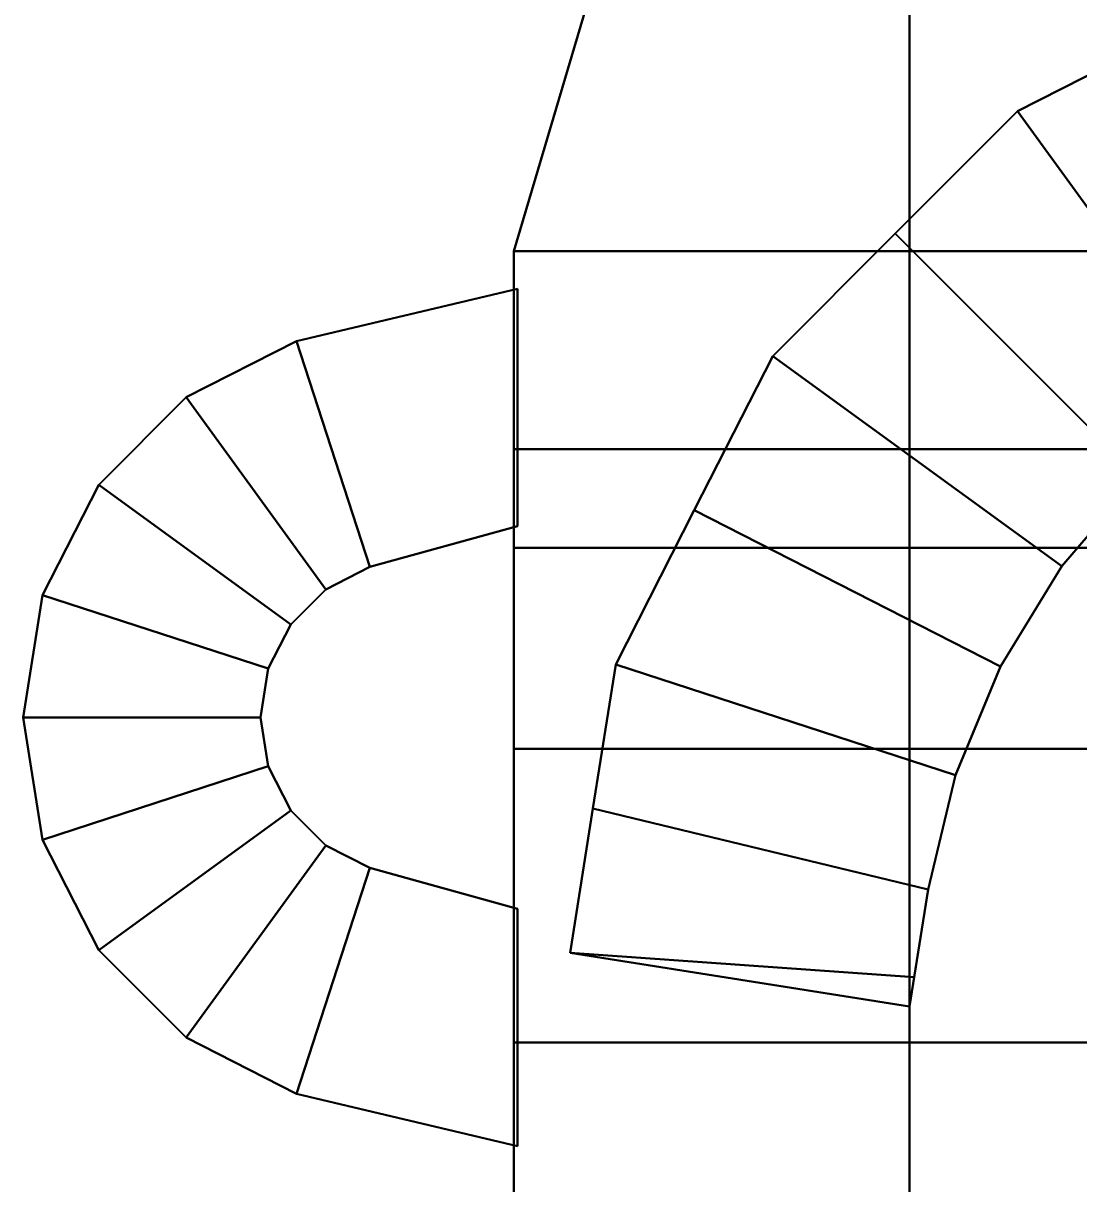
# Model space of a CAD drawing. Header units: millimetres. Extents: x -40.9 to 0, y -39.3 to 53.8.
# Drawn here: x -40.94 to -24.93, y 21.37 to 38.96 of the extents above; entities that cross this region are included whole.
import ezdxf

# ---------------------------------------------------------------- set-up
doc = ezdxf.new("R2010")
doc.units = ezdxf.units.MM
for name, color, linetype in [('CUBE2', 7, 'Continuous'), ('TUBE11', 7, 'Continuous'), ('TUBE5_EXT7', 7, 'Continuous')]:
    doc.layers.add(name, color=color, linetype=linetype)
doc.styles.add('Annotative', font='arial.ttf')

msp = doc.modelspace()

# ---------------------------------------------------------------- linework, layer by layer
at = {"layer": 'CUBE2'}
for points, invisible_edges in [([(-31.5, 42.267, 17.966), (-33.5, 35.507, 17.966), (-27.5, 35.507, 17.966)], 12), ([(-31.5, 42.267, -14.034), (-27.5, 35.507, -14.034), (-33.5, 35.507, -14.034)], 1), ([(-33.5, 35.507, -10.034), (-31.5, 42.267, -10.034), (-31.5, 42.267, -14.034)], 12), ([(-31.5, 42.267, -14.034), (-33.5, 35.507, -14.034), (-33.5, 35.507, -10.034)], 12), ([(-33.5, 35.507, -6.034), (-31.5, 42.267, -6.034), (-31.5, 42.267, -10.034)], 12), ([(-31.5, 42.267, -10.034), (-33.5, 35.507, -10.034), (-33.5, 35.507, -6.034)], 12), ([(-33.5, 35.507, -6.034), (-33.5, 35.507, -2.034), (-31.5, 42.267, -2.034)], 12), ([(-31.5, 42.267, -2.034), (-31.5, 42.267, -6.034), (-33.5, 35.507, -6.034)], 12), ([(-33.5, 35.507, -2.034), (-33.5, 35.507, 1.966), (-31.5, 42.267, 1.966)], 12), ([(-31.5, 42.267, 1.966), (-31.5, 42.267, -2.034), (-33.5, 35.507, -2.034)], 12), ([(-33.5, 35.507, 1.966), (-33.5, 35.507, 5.966), (-31.5, 42.267, 5.966)], 12), ([(-31.5, 42.267, 5.966), (-31.5, 42.267, 1.966), (-33.5, 35.507, 1.966)], 12), ([(-33.5, 35.507, 5.966), (-33.5, 35.507, 9.966), (-31.5, 42.267, 9.966)], 12), ([(-31.5, 42.267, 9.966), (-31.5, 42.267, 5.966), (-33.5, 35.507, 5.966)], 12), ([(-33.5, 35.507, 13.966), (-31.5, 42.267, 13.966), (-31.5, 42.267, 9.966)], 12), ([(-31.5, 42.267, 9.966), (-33.5, 35.507, 9.966), (-33.5, 35.507, 13.966)], 12), ([(-33.5, 35.507, 17.966), (-31.5, 42.267, 17.966), (-31.5, 42.267, 13.966)], 12), ([(-31.5, 42.267, 13.966), (-33.5, 35.507, 13.966), (-33.5, 35.507, 17.966)], 12), ([(-31.5, 42.267, 17.966), (-27.5, 35.507, 17.966), (-27.5, 42.267, 17.966)], 1), ([(-31.5, 42.267, -14.034), (-27.5, 42.267, -14.034), (-27.5, 35.507, -14.034)], 12), ([(-27.5, 35.507, 17.966), (-24.5, 35.507, 17.966), (-24.5, 42.267, 17.966)], 12), ([(-24.5, 42.267, 17.966), (-27.5, 42.267, 17.966), (-27.5, 35.507, 17.966)], 12), ([(-27.5, 42.267, -14.034), (-24.5, 42.267, -14.034), (-24.5, 35.507, -14.034)], 12), ([(-27.5, 42.267, -14.034), (-24.5, 35.507, -14.034), (-27.5, 35.507, -14.034)], 1), ([(-33.5, 32.507, 17.966), (-27.5, 32.507, 17.966), (-27.5, 35.507, 17.966)], 12), ([(-27.5, 35.507, 17.966), (-33.5, 35.507, 17.966), (-33.5, 32.507, 17.966)], 12), ([(-33.5, 35.507, -14.034), (-27.5, 35.507, -14.034), (-27.5, 32.507, -14.034)], 12), ([(-33.5, 35.507, -14.034), (-27.5, 32.507, -14.034), (-33.5, 32.507, -14.034)], 1), ([(-33.5, 32.507, -10.034), (-33.5, 35.507, -10.034), (-33.5, 35.507, -14.034)], 12), ([(-33.5, 35.507, -14.034), (-33.5, 32.507, -14.034), (-33.5, 32.507, -10.034)], 12), ([(-33.5, 32.507, -6.034), (-33.5, 35.507, -6.034), (-33.5, 35.507, -10.034)], 12), ([(-33.5, 35.507, -10.034), (-33.5, 32.507, -10.034), (-33.5, 32.507, -6.034)], 12), ([(-33.5, 32.507, -2.034), (-33.5, 35.507, -2.034), (-33.5, 35.507, -6.034)], 12), ([(-33.5, 35.507, -6.034), (-33.5, 32.507, -6.034), (-33.5, 32.507, -2.034)], 12), ([(-33.5, 32.507, -2.034), (-33.5, 32.507, 1.966), (-33.5, 35.507, 1.966)], 12), ([(-33.5, 35.507, 1.966), (-33.5, 35.507, -2.034), (-33.5, 32.507, -2.034)], 12), ([(-33.5, 32.507, 1.966), (-33.5, 32.507, 5.966), (-33.5, 35.507, 5.966)], 12), ([(-33.5, 35.507, 5.966), (-33.5, 35.507, 1.966), (-33.5, 32.507, 1.966)], 12), ([(-33.5, 32.507, 9.966), (-33.5, 35.507, 9.966), (-33.5, 35.507, 5.966)], 12), ([(-33.5, 35.507, 5.966), (-33.5, 32.507, 5.966), (-33.5, 32.507, 9.966)], 12), ([(-33.5, 32.507, 13.966), (-33.5, 35.507, 13.966), (-33.5, 35.507, 9.966)], 12), ([(-33.5, 35.507, 9.966), (-33.5, 32.507, 9.966), (-33.5, 32.507, 13.966)], 12), ([(-33.5, 32.507, 17.966), (-33.5, 35.507, 17.966), (-33.5, 35.507, 13.966)], 12), ([(-33.5, 35.507, 13.966), (-33.5, 32.507, 13.966), (-33.5, 32.507, 17.966)], 12), ([(-24.5, 32.507, 15.466), (-24.5, 35.507, 15.466), (-27.5, 32.507, 15.466)], 2), ([(-24.5, 35.507, 15.466), (-27.5, 35.507, 15.466), (-27.5, 32.507, 15.466)], 12), ([(-27.5, 35.507, -14.034), (-24.5, 35.507, -14.034), (-24.5, 32.507, -14.034)], 12), ([(-27.5, 35.507, -14.034), (-24.5, 32.507, -14.034), (-27.5, 32.507, -14.034)], 1), ([(-27.5, 35.507, 17.966), (-27.5, 35.507, 15.466), (-24.5, 35.507, 17.966)], 2), ([(-27.5, 35.507, 15.466), (-24.5, 35.507, 15.466), (-24.5, 35.507, 17.966)], 12), ([(-27.5, 32.507, 17.966), (-27.5, 32.507, 15.466), (-27.5, 35.507, 17.966)], 2), ([(-27.5, 32.507, 15.466), (-27.5, 35.507, 15.466), (-27.5, 35.507, 17.966)], 12), ([(-33.5, 31.007, 17.966), (-27.5, 31.007, 17.966), (-27.5, 32.507, 17.966)], 12), ([(-27.5, 32.507, 17.966), (-33.5, 32.507, 17.966), (-33.5, 31.007, 17.966)], 12), ([(-33.5, 32.507, -14.034), (-27.5, 32.507, -14.034), (-27.5, 31.007, -14.034)], 12), ([(-33.5, 32.507, -14.034), (-27.5, 31.007, -14.034), (-33.5, 31.007, -14.034)], 1), ([(-33.5, 31.007, -10.034), (-33.5, 32.507, -10.034), (-33.5, 32.507, -14.034)], 12), ([(-33.5, 32.507, -14.034), (-33.5, 31.007, -14.034), (-33.5, 31.007, -10.034)], 12), ([(-33.5, 31.007, -6.034), (-33.5, 32.507, -6.034), (-33.5, 32.507, -10.034)], 12), ([(-33.5, 32.507, -10.034), (-33.5, 31.007, -10.034), (-33.5, 31.007, -6.034)], 12), ([(-33.5, 31.007, -2.034), (-33.5, 32.507, -2.034), (-33.5, 32.507, -6.034)], 12), ([(-33.5, 32.507, -6.034), (-33.5, 31.007, -6.034), (-33.5, 31.007, -2.034)], 12), ([(-33.5, 31.007, 1.966), (-33.5, 32.507, 1.966), (-33.5, 32.507, -2.034)], 12), ([(-33.5, 32.507, -2.034), (-33.5, 31.007, -2.034), (-33.5, 31.007, 1.966)], 12), ([(-33.5, 31.007, 5.966), (-33.5, 32.507, 5.966), (-33.5, 32.507, 1.966)], 12), ([(-33.5, 32.507, 1.966), (-33.5, 31.007, 1.966), (-33.5, 31.007, 5.966)], 12), ([(-33.5, 31.007, 9.966), (-33.5, 32.507, 9.966), (-33.5, 32.507, 5.966)], 12), ([(-33.5, 32.507, 5.966), (-33.5, 31.007, 5.966), (-33.5, 31.007, 9.966)], 12), ([(-33.5, 31.007, 13.966), (-33.5, 32.507, 13.966), (-33.5, 32.507, 9.966)], 12), ([(-33.5, 32.507, 9.966), (-33.5, 31.007, 9.966), (-33.5, 31.007, 13.966)], 12), ([(-33.5, 31.007, 17.966), (-33.5, 32.507, 17.966), (-33.5, 32.507, 13.966)], 12), ([(-33.5, 32.507, 13.966), (-33.5, 31.007, 13.966), (-33.5, 31.007, 17.966)], 12), ([(-27.5, 31.007, 15.466), (-24.5, 31.007, 15.466), (-24.5, 32.507, 15.466)], 12), ([(-24.5, 32.507, 15.466), (-27.5, 32.507, 15.466), (-27.5, 31.007, 15.466)], 12), ([(-27.5, 32.507, -14.034), (-24.5, 32.507, -14.034), (-24.5, 31.007, -14.034)], 12), ([(-27.5, 32.507, -14.034), (-24.5, 31.007, -14.034), (-27.5, 31.007, -14.034)], 1), ([(-27.5, 31.007, 17.966), (-27.5, 31.007, 15.466), (-27.5, 32.507, 17.966)], 2), ([(-27.5, 31.007, 15.466), (-27.5, 32.507, 15.466), (-27.5, 32.507, 17.966)], 12), ([(-27.5, 8.757, 17.966), (-27.5, 31.007, 17.966), (-33.5, 19.06, 17.966)], 14), ([(-27.5, 31.007, 17.966), (-33.5, 27.96, 17.966), (-33.5, 23.51, 17.966)], 13), ([(-27.5, 31.007, 17.966), (-33.5, 23.51, 17.966), (-33.5, 19.06, 17.966)], 13), ([(-27.5, 31.007, 17.966), (-33.5, 31.007, 17.966), (-33.5, 27.96, 17.966)], 12), ([(-33.5, 31.007, -14.034), (-27.5, 31.007, -14.034), (-27.5, 27.96, -14.034)], 12), ([(-33.5, 31.007, -14.034), (-27.5, 27.96, -14.034), (-33.5, 27.96, -14.034)], 1), ([(-33.5, 27.96, -10.034), (-33.5, 31.007, -10.034), (-33.5, 31.007, -14.034)], 12), ([(-33.5, 31.007, -14.034), (-33.5, 27.96, -14.034), (-33.5, 27.96, -10.034)], 12), ([(-33.5, 27.96, -6.034), (-33.5, 31.007, -6.034), (-33.5, 31.007, -10.034)], 12), ([(-33.5, 31.007, -10.034), (-33.5, 27.96, -10.034), (-33.5, 27.96, -6.034)], 12), ([(-33.5, 27.96, -2.034), (-33.5, 31.007, -2.034), (-33.5, 31.007, -6.034)], 12), ([(-33.5, 31.007, -6.034), (-33.5, 27.96, -6.034), (-33.5, 27.96, -2.034)], 12), ([(-33.5, 27.96, 1.966), (-33.5, 31.007, 1.966), (-33.5, 31.007, -2.034)], 12), ([(-33.5, 31.007, -2.034), (-33.5, 27.96, -2.034), (-33.5, 27.96, 1.966)], 12), ([(-33.5, 27.96, 1.966), (-33.5, 27.96, 5.966), (-33.5, 31.007, 5.966)], 12), ([(-33.5, 31.007, 5.966), (-33.5, 31.007, 1.966), (-33.5, 27.96, 1.966)], 12), ([(-33.5, 27.96, 9.966), (-33.5, 31.007, 9.966), (-33.5, 31.007, 5.966)], 12), ([(-33.5, 31.007, 5.966), (-33.5, 27.96, 5.966), (-33.5, 27.96, 9.966)], 12), ([(-33.5, 27.96, 13.966), (-33.5, 31.007, 13.966), (-33.5, 31.007, 9.966)], 12), ([(-33.5, 31.007, 9.966), (-33.5, 27.96, 9.966), (-33.5, 27.96, 13.966)], 12), ([(-33.5, 27.96, 17.966), (-33.5, 31.007, 17.966), (-33.5, 31.007, 13.966)], 12), ([(-33.5, 31.007, 13.966), (-33.5, 27.96, 13.966), (-33.5, 27.96, 17.966)], 12), ([(-27.5, 31.007, 15.466), (-27.5, 8.757, 15.466), (-24.5, 24.007, 15.466)], 14), ([(-27.5, 31.007, 15.466), (-24.5, 24.007, 15.466), (-24.5, 31.007, 15.466)], 1), ([(-27.5, 31.007, -14.034), (-24.5, 31.007, -14.034), (-24.5, 27.96, -14.034)], 12), ([(-27.5, 31.007, -14.034), (-24.5, 27.96, -14.034), (-27.5, 27.96, -14.034)], 1), ([(-27.5, 8.757, 17.966), (-27.5, 8.757, 15.466), (-27.5, 31.007, 17.966)], 3), ([(-27.5, 8.757, 15.466), (-27.5, 31.007, 15.466), (-27.5, 31.007, 17.966)], 12), ([(-33.5, 27.96, -14.034), (-27.5, 27.96, -14.034), (-27.5, 23.51, -14.034)], 12), ([(-33.5, 27.96, -14.034), (-27.5, 23.51, -14.034), (-33.5, 23.51, -14.034)], 1), ([(-33.5, 23.51, -10.034), (-33.5, 27.96, -10.034), (-33.5, 27.96, -14.034)], 12), ([(-33.5, 27.96, -14.034), (-33.5, 23.51, -14.034), (-33.5, 23.51, -10.034)], 12), ([(-33.5, 23.51, -6.034), (-33.5, 27.96, -6.034), (-33.5, 27.96, -10.034)], 12), ([(-33.5, 27.96, -10.034), (-33.5, 23.51, -10.034), (-33.5, 23.51, -6.034)], 12), ([(-33.5, 23.51, -2.034), (-33.5, 27.96, -2.034), (-33.5, 27.96, -6.034)], 12), ([(-33.5, 27.96, -6.034), (-33.5, 23.51, -6.034), (-33.5, 23.51, -2.034)], 12), ([(-33.5, 23.51, -2.034), (-33.5, 23.51, 1.966), (-33.5, 27.96, 1.966)], 12), ([(-33.5, 27.96, 1.966), (-33.5, 27.96, -2.034), (-33.5, 23.51, -2.034)], 12), ([(-33.5, 23.51, 1.966), (-33.5, 23.51, 5.966), (-33.5, 27.96, 5.966)], 12), ([(-33.5, 27.96, 5.966), (-33.5, 27.96, 1.966), (-33.5, 23.51, 1.966)], 12), ([(-33.5, 23.51, 9.966), (-33.5, 27.96, 9.966), (-33.5, 27.96, 5.966)], 12), ([(-33.5, 27.96, 5.966), (-33.5, 23.51, 5.966), (-33.5, 23.51, 9.966)], 12), ([(-33.5, 23.51, 13.966), (-33.5, 27.96, 13.966), (-33.5, 27.96, 9.966)], 12), ([(-33.5, 27.96, 9.966), (-33.5, 23.51, 9.966), (-33.5, 23.51, 13.966)], 12), ([(-33.5, 23.51, 17.966), (-33.5, 27.96, 17.966), (-33.5, 27.96, 13.966)], 12), ([(-33.5, 27.96, 13.966), (-33.5, 23.51, 13.966), (-33.5, 23.51, 17.966)], 12), ([(-27.5, 27.96, -14.034), (-24.5, 27.96, -14.034), (-24.5, 23.51, -14.034)], 12), ([(-27.5, 27.96, -14.034), (-24.5, 23.51, -14.034), (-27.5, 23.51, -14.034)], 1), ([(-27.5, 8.757, 15.466), (-24.5, -15.993, 15.466), (-24.5, 24.007, 15.466)], 13), ([(-33.5, 23.51, -14.034), (-27.5, 23.51, -14.034), (-27.5, 19.06, -14.034)], 12), ([(-33.5, 23.51, -14.034), (-27.5, 19.06, -14.034), (-33.5, 19.06, -14.034)], 1), ([(-33.5, 19.06, -10.034), (-33.5, 23.51, -10.034), (-33.5, 23.51, -14.034)], 12), ([(-33.5, 23.51, -14.034), (-33.5, 19.06, -14.034), (-33.5, 19.06, -10.034)], 12), ([(-33.5, 19.06, -6.034), (-33.5, 23.51, -6.034), (-33.5, 23.51, -10.034)], 12), ([(-33.5, 23.51, -10.034), (-33.5, 19.06, -10.034), (-33.5, 19.06, -6.034)], 12), ([(-33.5, 19.06, -6.034), (-33.5, 19.06, -2.034), (-33.5, 23.51, -2.034)], 12), ([(-33.5, 23.51, -2.034), (-33.5, 23.51, -6.034), (-33.5, 19.06, -6.034)], 12), ([(-33.5, 19.06, 1.966), (-33.5, 23.51, 1.966), (-33.5, 23.51, -2.034)], 12), ([(-33.5, 23.51, -2.034), (-33.5, 19.06, -2.034), (-33.5, 19.06, 1.966)], 12), ([(-33.5, 19.06, 1.966), (-33.5, 19.06, 5.966), (-33.5, 23.51, 5.966)], 12), ([(-33.5, 23.51, 5.966), (-33.5, 23.51, 1.966), (-33.5, 19.06, 1.966)], 12), ([(-33.5, 19.06, 5.966), (-33.5, 19.06, 9.966), (-33.5, 23.51, 9.966)], 12), ([(-33.5, 23.51, 9.966), (-33.5, 23.51, 5.966), (-33.5, 19.06, 5.966)], 12), ([(-33.5, 19.06, 13.966), (-33.5, 23.51, 13.966), (-33.5, 23.51, 9.966)], 12), ([(-33.5, 23.51, 9.966), (-33.5, 19.06, 9.966), (-33.5, 19.06, 13.966)], 12), ([(-33.5, 19.06, 17.966), (-33.5, 23.51, 17.966), (-33.5, 23.51, 13.966)], 12), ([(-33.5, 23.51, 13.966), (-33.5, 19.06, 13.966), (-33.5, 19.06, 17.966)], 12), ([(-27.5, 23.51, -14.034), (-24.5, 23.51, -14.034), (-24.5, 19.06, -14.034)], 12), ([(-27.5, 23.51, -14.034), (-24.5, 19.06, -14.034), (-27.5, 19.06, -14.034)], 1)]:
    msp.add_3dface(points, dxfattribs=dict(at, invisible_edges=invisible_edges))
at = {"layer": 'TUBE11'}
for points, invisible_edges in [([(-33.445, 34.938, -4.04), (-33.445, 34.938, -14.04), (-36.799, 34.145, -4.04)], 2), ([(-33.445, 34.938, -14.04), (-36.799, 34.145, -14.04), (-36.799, 34.145, -4.04)], 12), ([(-33.445, 31.338, -4.04), (-33.445, 34.938, -4.04), (-36.799, 34.145, -4.04)], 12), ([(-36.799, 34.145, -14.04), (-33.445, 34.938, -14.04), (-33.445, 31.338, -14.04)], 12), ([(-33.445, 34.938, -4.04), (-33.445, 31.338, -4.04), (-33.445, 31.338, -14.04)], 12), ([(-33.445, 31.338, -14.04), (-33.445, 34.938, -14.04), (-33.445, 34.938, -4.04)], 12), ([(-36.799, 34.145, -4.04), (-36.799, 34.145, -14.04), (-38.472, 33.292, -4.04)], 2), ([(-36.799, 34.145, -14.04), (-38.472, 33.292, -14.04), (-38.472, 33.292, -4.04)], 12), ([(-35.687, 30.721, -4.04), (-36.799, 34.145, -4.04), (-38.472, 33.292, -4.04)], 12), ([(-38.472, 33.292, -14.04), (-36.799, 34.145, -14.04), (-35.687, 30.721, -14.04)], 12), ([(-36.799, 34.145, -4.04), (-35.687, 30.721, -4.04), (-33.445, 31.338, -4.04)], 12), ([(-33.445, 31.338, -14.04), (-35.687, 30.721, -14.04), (-36.799, 34.145, -14.04)], 12), ([(-38.472, 33.292, -4.04), (-38.472, 33.292, -14.04), (-39.799, 31.965, -4.04)], 2), ([(-38.472, 33.292, -14.04), (-39.799, 31.965, -14.04), (-39.799, 31.965, -4.04)], 12), ([(-36.356, 30.38, -4.04), (-38.472, 33.292, -4.04), (-39.799, 31.965, -4.04)], 12), ([(-39.799, 31.965, -14.04), (-38.472, 33.292, -14.04), (-36.356, 30.38, -14.04)], 12), ([(-38.472, 33.292, -4.04), (-36.356, 30.38, -4.04), (-35.687, 30.721, -4.04)], 12), ([(-35.687, 30.721, -14.04), (-36.356, 30.38, -14.04), (-38.472, 33.292, -14.04)], 12), ([(-39.799, 31.965, -4.04), (-39.799, 31.965, -14.04), (-40.651, 30.292, -4.04)], 2), ([(-39.799, 31.965, -14.04), (-40.651, 30.292, -14.04), (-40.651, 30.292, -4.04)], 12), ([(-36.887, 29.849, -4.04), (-39.799, 31.965, -4.04), (-40.651, 30.292, -4.04)], 12), ([(-40.651, 30.292, -14.04), (-39.799, 31.965, -14.04), (-36.887, 29.849, -14.04)], 12), ([(-39.799, 31.965, -4.04), (-36.887, 29.849, -4.04), (-36.356, 30.38, -4.04)], 12), ([(-36.356, 30.38, -14.04), (-36.887, 29.849, -14.04), (-39.799, 31.965, -14.04)], 12), ([(-35.687, 30.721, -4.04), (-35.687, 30.721, -14.04), (-33.445, 31.338, -4.04)], 2), ([(-35.687, 30.721, -14.04), (-33.445, 31.338, -14.04), (-33.445, 31.338, -4.04)], 12), ([(-36.356, 30.38, -4.04), (-36.356, 30.38, -14.04), (-35.687, 30.721, -4.04)], 2), ([(-36.356, 30.38, -14.04), (-35.687, 30.721, -14.04), (-35.687, 30.721, -4.04)], 12), ([(-40.651, 30.292, -4.04), (-40.651, 30.292, -14.04), (-40.945, 28.438, -4.04)], 2), ([(-40.651, 30.292, -14.04), (-40.945, 28.438, -14.04), (-40.945, 28.438, -4.04)], 12), ([(-37.227, 29.18, -4.04), (-40.651, 30.292, -4.04), (-40.945, 28.438, -4.04)], 12), ([(-40.945, 28.438, -14.04), (-40.651, 30.292, -14.04), (-37.227, 29.18, -14.04)], 12), ([(-40.651, 30.292, -4.04), (-37.227, 29.18, -4.04), (-36.887, 29.849, -4.04)], 12), ([(-36.887, 29.849, -14.04), (-37.227, 29.18, -14.04), (-40.651, 30.292, -14.04)], 12), ([(-36.887, 29.849, -4.04), (-36.887, 29.849, -14.04), (-36.356, 30.38, -4.04)], 2), ([(-36.887, 29.849, -14.04), (-36.356, 30.38, -14.04), (-36.356, 30.38, -4.04)], 12), ([(-37.227, 29.18, -4.04), (-37.227, 29.18, -14.04), (-36.887, 29.849, -4.04)], 2), ([(-37.227, 29.18, -14.04), (-36.887, 29.849, -14.04), (-36.887, 29.849, -4.04)], 12), ([(-40.945, 28.438, -4.04), (-37.345, 28.438, -4.04), (-37.227, 29.18, -4.04)], 12), ([(-37.227, 29.18, -14.04), (-37.345, 28.438, -14.04), (-40.945, 28.438, -14.04)], 12), ([(-37.345, 28.438, -4.04), (-37.345, 28.438, -14.04), (-37.227, 29.18, -4.04)], 2), ([(-37.345, 28.438, -14.04), (-37.227, 29.18, -14.04), (-37.227, 29.18, -4.04)], 12), ([(-40.945, 28.438, -4.04), (-40.945, 28.438, -14.04), (-40.651, 26.584, -4.04)], 2), ([(-40.945, 28.438, -14.04), (-40.651, 26.584, -14.04), (-40.651, 26.584, -4.04)], 12), ([(-37.345, 28.438, -4.04), (-40.945, 28.438, -4.04), (-40.651, 26.584, -4.04)], 12), ([(-40.945, 28.438, -14.04), (-37.345, 28.438, -14.04), (-37.227, 27.697, -14.04)], 12), ([(-40.945, 28.438, -14.04), (-37.227, 27.697, -14.04), (-40.651, 26.584, -14.04)], 1), ([(-40.651, 26.584, -4.04), (-37.227, 27.697, -4.04), (-37.345, 28.438, -4.04)], 12), ([(-37.227, 27.697, -4.04), (-37.227, 27.697, -14.04), (-37.345, 28.438, -4.04)], 2), ([(-37.227, 27.697, -14.04), (-37.345, 28.438, -14.04), (-37.345, 28.438, -4.04)], 12), ([(-36.887, 27.028, -4.04), (-37.227, 27.697, -4.04), (-40.651, 26.584, -4.04)], 12), ([(-40.651, 26.584, -14.04), (-37.227, 27.697, -14.04), (-36.887, 27.028, -14.04)], 12), ([(-36.887, 27.028, -4.04), (-36.887, 27.028, -14.04), (-37.227, 27.697, -4.04)], 2), ([(-36.887, 27.028, -14.04), (-37.227, 27.697, -14.04), (-37.227, 27.697, -4.04)], 12), ([(-39.799, 24.912, -4.04), (-36.887, 27.028, -4.04), (-40.651, 26.584, -4.04)], 2), ([(-40.651, 26.584, -14.04), (-36.887, 27.028, -14.04), (-39.799, 24.912, -14.04)], 1), ([(-36.356, 26.497, -4.04), (-36.887, 27.028, -4.04), (-39.799, 24.912, -4.04)], 12), ([(-39.799, 24.912, -14.04), (-36.887, 27.028, -14.04), (-36.356, 26.497, -14.04)], 12), ([(-36.356, 26.497, -4.04), (-36.356, 26.497, -14.04), (-36.887, 27.028, -4.04)], 2), ([(-36.356, 26.497, -14.04), (-36.887, 27.028, -14.04), (-36.887, 27.028, -4.04)], 12), ([(-40.651, 26.584, -4.04), (-40.651, 26.584, -14.04), (-39.799, 24.912, -4.04)], 2), ([(-40.651, 26.584, -14.04), (-39.799, 24.912, -14.04), (-39.799, 24.912, -4.04)], 12), ([(-38.472, 23.584, -4.04), (-36.356, 26.497, -4.04), (-39.799, 24.912, -4.04)], 2), ([(-39.799, 24.912, -14.04), (-36.356, 26.497, -14.04), (-38.472, 23.584, -14.04)], 1), ([(-35.687, 26.156, -4.04), (-36.356, 26.497, -4.04), (-38.472, 23.584, -4.04)], 12), ([(-38.472, 23.584, -14.04), (-36.356, 26.497, -14.04), (-35.687, 26.156, -14.04)], 12), ([(-35.687, 26.156, -4.04), (-35.687, 26.156, -14.04), (-36.356, 26.497, -4.04)], 2), ([(-35.687, 26.156, -14.04), (-36.356, 26.497, -14.04), (-36.356, 26.497, -4.04)], 12), ([(-36.799, 22.732, -4.04), (-35.687, 26.156, -4.04), (-38.472, 23.584, -4.04)], 2), ([(-38.472, 23.584, -14.04), (-35.687, 26.156, -14.04), (-36.799, 22.732, -14.04)], 1), ([(-33.445, 25.538, -4.04), (-35.687, 26.156, -4.04), (-36.799, 22.732, -4.04)], 12), ([(-36.799, 22.732, -14.04), (-35.687, 26.156, -14.04), (-33.445, 25.538, -14.04)], 12), ([(-33.445, 25.538, -4.04), (-33.445, 25.538, -14.04), (-35.687, 26.156, -4.04)], 2), ([(-33.445, 25.538, -14.04), (-35.687, 26.156, -14.04), (-35.687, 26.156, -4.04)], 12), ([(-33.445, 21.938, -4.04), (-33.445, 25.538, -4.04), (-36.799, 22.732, -4.04)], 2), ([(-36.799, 22.732, -14.04), (-33.445, 25.538, -14.04), (-33.445, 21.938, -14.04)], 1), ([(-33.445, 21.938, -14.04), (-33.445, 25.538, -14.04), (-33.445, 25.538, -4.04)], 12), ([(-33.445, 21.938, -14.04), (-33.445, 25.538, -4.04), (-33.445, 21.938, -4.04)], 1), ([(-39.799, 24.912, -4.04), (-39.799, 24.912, -14.04), (-38.472, 23.584, -4.04)], 2), ([(-39.799, 24.912, -14.04), (-38.472, 23.584, -14.04), (-38.472, 23.584, -4.04)], 12), ([(-38.472, 23.584, -4.04), (-38.472, 23.584, -14.04), (-36.799, 22.732, -4.04)], 2), ([(-38.472, 23.584, -14.04), (-36.799, 22.732, -14.04), (-36.799, 22.732, -4.04)], 12), ([(-36.799, 22.732, -4.04), (-36.799, 22.732, -14.04), (-33.445, 21.938, -4.04)], 2), ([(-36.799, 22.732, -14.04), (-33.445, 21.938, -14.04), (-33.445, 21.938, -4.04)], 12)]:
    msp.add_3dface(points, dxfattribs=dict(at, invisible_edges=invisible_edges))
at = {"layer": 'TUBE5_EXT7'}
for points, invisible_edges in [([(-23.523, 38.82, 17.966), (-23.523, 38.82, -8.334), (-25.862, 37.629, 17.966)], 3), ([(-23.523, 38.82, -8.334), (-25.862, 37.629, -8.334), (-25.862, 37.629, 17.966)], 12), ([(-23.523, 38.82, -8.334), (-22.677, 33.245, -8.334), (-25.862, 37.629, -8.334)], 1), ([(-23.523, 38.82, 17.966), (-25.862, 37.629, 17.966), (-22.677, 33.245, 17.966)], 12), ([(-23.523, 38.82, 17.966), (-23.523, 38.82, -8.334), (-25.862, 37.629, 17.966)], 3), ([(-23.523, 38.82, -8.334), (-25.862, 37.629, -8.334), (-25.862, 37.629, 17.966)], 12), ([(-23.523, 38.82, -8.334), (-22.677, 33.245, -8.334), (-25.862, 37.629, -8.334)], 1), ([(-23.523, 38.82, 17.966), (-25.862, 37.629, 17.966), (-22.677, 33.245, 17.966)], 12), ([(-27.718, 35.773, 17.966), (-25.862, 37.629, 17.966), (-25.862, 37.629, -8.334)], 12), ([(-27.718, 35.773, 17.966), (-25.862, 37.629, -8.334), (-27.718, 35.773, -8.334)], 13), ([(-22.677, 33.245, 17.966), (-25.862, 37.629, 17.966), (-27.718, 35.773, 17.966)], 12), ([(-27.718, 35.773, -8.334), (-25.862, 37.629, -8.334), (-22.677, 33.245, -8.334)], 12), ([(-27.718, 35.773, 17.966), (-25.862, 37.629, 17.966), (-25.862, 37.629, -8.334)], 12), ([(-27.718, 35.773, 17.966), (-25.862, 37.629, -8.334), (-27.718, 35.773, -8.334)], 13), ([(-22.677, 33.245, 17.966), (-25.862, 37.629, 17.966), (-27.718, 35.773, 17.966)], 12), ([(-27.718, 35.773, -8.334), (-25.862, 37.629, -8.334), (-22.677, 33.245, -8.334)], 12), ([(-27.718, 35.773, 17.966), (-27.718, 35.773, -8.334), (-29.574, 33.917, 17.966)], 3), ([(-27.718, 35.773, -8.334), (-29.574, 33.917, -8.334), (-29.574, 33.917, 17.966)], 12), ([(-27.718, 35.773, -8.334), (-25.19, 30.732, -8.334), (-29.574, 33.917, -8.334)], 1), ([(-27.718, 35.773, 17.966), (-29.574, 33.917, 17.966), (-25.19, 30.732, 17.966)], 12), ([(-27.718, 35.773, 17.966), (-27.718, 35.773, -8.334), (-29.574, 33.917, 17.966)], 3), ([(-27.718, 35.773, -8.334), (-29.574, 33.917, -8.334), (-29.574, 33.917, 17.966)], 12), ([(-27.718, 35.773, -8.334), (-25.19, 30.732, -8.334), (-29.574, 33.917, -8.334)], 1), ([(-27.718, 35.773, 17.966), (-29.574, 33.917, 17.966), (-25.19, 30.732, 17.966)], 12), ([(-22.677, 33.245, 17.966), (-27.718, 35.773, 17.966), (-24.032, 32.087, 17.966)], 1), ([(-27.718, 35.773, -8.334), (-24.032, 32.087, -8.334), (-25.19, 30.732, -8.334)], 12), ([(-27.718, 35.773, 17.966), (-25.19, 30.732, 17.966), (-24.032, 32.087, 17.966)], 1), ([(-24.032, 32.087, -8.334), (-27.718, 35.773, -8.334), (-22.677, 33.245, -8.334)], 2), ([(-22.677, 33.245, 17.966), (-27.718, 35.773, 17.966), (-24.032, 32.087, 17.966)], 1), ([(-27.718, 35.773, -8.334), (-24.032, 32.087, -8.334), (-25.19, 30.732, -8.334)], 12), ([(-27.718, 35.773, 17.966), (-25.19, 30.732, 17.966), (-24.032, 32.087, 17.966)], 1), ([(-24.032, 32.087, -8.334), (-27.718, 35.773, -8.334), (-22.677, 33.245, -8.334)], 2), ([(-30.765, 31.578, 17.966), (-29.574, 33.917, 17.966), (-29.574, 33.917, -8.334)], 12), ([(-30.765, 31.578, 17.966), (-29.574, 33.917, -8.334), (-30.765, 31.578, -8.334)], 13), ([(-25.19, 30.732, 17.966), (-29.574, 33.917, 17.966), (-30.765, 31.578, 17.966)], 12), ([(-30.765, 31.578, -8.334), (-29.574, 33.917, -8.334), (-25.19, 30.732, -8.334)], 12), ([(-30.765, 31.578, 17.966), (-29.574, 33.917, 17.966), (-29.574, 33.917, -8.334)], 12), ([(-30.765, 31.578, 17.966), (-29.574, 33.917, -8.334), (-30.765, 31.578, -8.334)], 13), ([(-25.19, 30.732, 17.966), (-29.574, 33.917, 17.966), (-30.765, 31.578, 17.966)], 12), ([(-30.765, 31.578, -8.334), (-29.574, 33.917, -8.334), (-25.19, 30.732, -8.334)], 12), ([(-25.19, 30.732, 17.966), (-25.19, 30.732, 4.816), (-24.032, 32.087, 17.966)], 2), ([(-25.19, 30.732, 4.816), (-24.032, 32.087, 4.816), (-24.032, 32.087, 17.966)], 12), ([(-25.19, 30.732, -8.334), (-24.032, 32.087, -8.334), (-24.032, 32.087, 4.816)], 12), ([(-25.19, 30.732, -8.334), (-24.032, 32.087, 4.816), (-25.19, 30.732, 4.816)], 1), ([(-25.19, 30.732, 17.966), (-25.19, 30.732, 4.816), (-24.032, 32.087, 17.966)], 2), ([(-25.19, 30.732, 4.816), (-24.032, 32.087, 4.816), (-24.032, 32.087, 17.966)], 12), ([(-25.19, 30.732, -8.334), (-24.032, 32.087, -8.334), (-24.032, 32.087, 4.816)], 12), ([(-25.19, 30.732, -8.334), (-24.032, 32.087, 4.816), (-25.19, 30.732, 4.816)], 1), ([(-30.765, 31.578, 17.966), (-30.765, 31.578, -8.334), (-31.957, 29.24, 17.966)], 3), ([(-30.765, 31.578, -8.334), (-31.957, 29.24, -8.334), (-31.957, 29.24, 17.966)], 12), ([(-30.765, 31.578, -8.334), (-26.803, 27.565, -8.334), (-31.957, 29.24, -8.334)], 1), ([(-30.765, 31.578, 17.966), (-31.957, 29.24, 17.966), (-26.803, 27.565, 17.966)], 12), ([(-30.765, 31.578, 17.966), (-30.765, 31.578, -8.334), (-31.957, 29.24, 17.966)], 3), ([(-30.765, 31.578, -8.334), (-31.957, 29.24, -8.334), (-31.957, 29.24, 17.966)], 12), ([(-30.765, 31.578, -8.334), (-26.803, 27.565, -8.334), (-31.957, 29.24, -8.334)], 1), ([(-30.765, 31.578, 17.966), (-31.957, 29.24, 17.966), (-26.803, 27.565, 17.966)], 12), ([(-25.19, 30.732, 17.966), (-30.765, 31.578, 17.966), (-26.12, 29.212, 17.966)], 1), ([(-30.765, 31.578, -8.334), (-26.12, 29.212, -8.334), (-26.803, 27.565, -8.334)], 12), ([(-26.803, 27.565, 17.966), (-26.12, 29.212, 17.966), (-30.765, 31.578, 17.966)], 12), ([(-26.12, 29.212, -8.334), (-30.765, 31.578, -8.334), (-25.19, 30.732, -8.334)], 2), ([(-25.19, 30.732, 17.966), (-30.765, 31.578, 17.966), (-26.12, 29.212, 17.966)], 1), ([(-30.765, 31.578, -8.334), (-26.12, 29.212, -8.334), (-26.803, 27.565, -8.334)], 12), ([(-26.803, 27.565, 17.966), (-26.12, 29.212, 17.966), (-30.765, 31.578, 17.966)], 12), ([(-26.12, 29.212, -8.334), (-30.765, 31.578, -8.334), (-25.19, 30.732, -8.334)], 2), ([(-26.12, 29.212, 17.966), (-26.12, 29.212, 4.816), (-25.19, 30.732, 17.966)], 2), ([(-26.12, 29.212, 4.816), (-25.19, 30.732, 4.816), (-25.19, 30.732, 17.966)], 12), ([(-25.19, 30.732, 4.816), (-26.12, 29.212, 4.816), (-26.12, 29.212, -8.334)], 12), ([(-26.12, 29.212, -8.334), (-25.19, 30.732, -8.334), (-25.19, 30.732, 4.816)], 12), ([(-26.12, 29.212, 17.966), (-26.12, 29.212, 4.816), (-25.19, 30.732, 17.966)], 2), ([(-26.12, 29.212, 4.816), (-25.19, 30.732, 4.816), (-25.19, 30.732, 17.966)], 12), ([(-25.19, 30.732, 4.816), (-26.12, 29.212, 4.816), (-26.12, 29.212, -8.334)], 12), ([(-26.12, 29.212, -8.334), (-25.19, 30.732, -8.334), (-25.19, 30.732, 4.816)], 12), ([(-31.957, 29.24, -8.334), (-32.303, 27.055, -8.334), (-32.649, 24.87, 4.816)], 14), ([(-32.649, 24.87, 4.816), (-32.303, 27.055, 17.966), (-31.957, 29.24, 17.966)], 13), ([(-32.649, 24.87, 4.816), (-31.957, 29.24, 17.966), (-31.957, 29.24, -8.334)], 13), ([(-31.957, 29.24, -8.334), (-32.303, 27.055, -8.334), (-32.649, 24.87, 4.816)], 14), ([(-32.649, 24.87, 4.816), (-32.303, 27.055, 17.966), (-31.957, 29.24, 17.966)], 13), ([(-32.649, 24.87, 4.816), (-31.957, 29.24, 17.966), (-31.957, 29.24, -8.334)], 13), ([(-26.803, 27.565, 17.966), (-31.957, 29.24, 17.966), (-32.303, 27.055, 17.966)], 12), ([(-32.303, 27.055, -8.334), (-31.957, 29.24, -8.334), (-26.803, 27.565, -8.334)], 12), ([(-26.803, 27.565, 17.966), (-31.957, 29.24, 17.966), (-32.303, 27.055, 17.966)], 12), ([(-32.303, 27.055, -8.334), (-31.957, 29.24, -8.334), (-26.803, 27.565, -8.334)], 12), ([(-26.803, 27.565, 17.966), (-26.803, 27.565, 4.816), (-26.12, 29.212, 17.966)], 2), ([(-26.803, 27.565, 4.816), (-26.12, 29.212, 4.816), (-26.12, 29.212, 17.966)], 12), ([(-26.803, 27.565, -8.334), (-26.12, 29.212, -8.334), (-26.12, 29.212, 4.816)], 12), ([(-26.803, 27.565, -8.334), (-26.12, 29.212, 4.816), (-26.803, 27.565, 4.816)], 1), ([(-26.803, 27.565, 17.966), (-26.803, 27.565, 4.816), (-26.12, 29.212, 17.966)], 2), ([(-26.803, 27.565, 4.816), (-26.12, 29.212, 4.816), (-26.12, 29.212, 17.966)], 12), ([(-26.803, 27.565, -8.334), (-26.12, 29.212, -8.334), (-26.12, 29.212, 4.816)], 12), ([(-26.803, 27.565, -8.334), (-26.12, 29.212, 4.816), (-26.803, 27.565, 4.816)], 1), ([(-26.803, 27.565, 17.966), (-32.303, 27.055, 17.966), (-27.219, 25.832, 17.966)], 1), ([(-27.219, 25.832, -8.334), (-32.303, 27.055, -8.334), (-26.803, 27.565, -8.334)], 2), ([(-26.803, 27.565, 17.966), (-32.303, 27.055, 17.966), (-27.219, 25.832, 17.966)], 1), ([(-27.219, 25.832, -8.334), (-32.303, 27.055, -8.334), (-26.803, 27.565, -8.334)], 2), ([(-27.219, 25.832, 17.966), (-27.219, 25.832, 4.816), (-26.803, 27.565, 17.966)], 2), ([(-27.219, 25.832, 4.816), (-26.803, 27.565, 4.816), (-26.803, 27.565, 17.966)], 12), ([(-26.803, 27.565, 4.816), (-27.219, 25.832, 4.816), (-27.219, 25.832, -8.334)], 12), ([(-27.219, 25.832, -8.334), (-26.803, 27.565, -8.334), (-26.803, 27.565, 4.816)], 12), ([(-27.219, 25.832, 17.966), (-27.219, 25.832, 4.816), (-26.803, 27.565, 17.966)], 2), ([(-27.219, 25.832, 4.816), (-26.803, 27.565, 4.816), (-26.803, 27.565, 17.966)], 12), ([(-26.803, 27.565, 4.816), (-27.219, 25.832, 4.816), (-27.219, 25.832, -8.334)], 12), ([(-27.219, 25.832, -8.334), (-26.803, 27.565, -8.334), (-26.803, 27.565, 4.816)], 12), ([(-32.303, 27.055, 17.966), (-32.649, 24.87, 4.816), (-32.649, 24.87, 17.966)], 1), ([(-32.303, 27.055, -8.334), (-32.649, 24.87, -8.334), (-32.649, 24.87, 4.816)], 12), ([(-27.43, 24.499, -8.113), (-32.649, 24.87, -8.334), (-32.303, 27.055, -8.334)], 12), ([(-32.303, 27.055, 17.966), (-32.649, 24.87, 17.966), (-27.43, 24.499, 17.966)], 12), ([(-32.303, 27.055, 17.966), (-32.649, 24.87, 4.816), (-32.649, 24.87, 17.966)], 1), ([(-32.303, 27.055, -8.334), (-32.649, 24.87, -8.334), (-32.649, 24.87, 4.816)], 12), ([(-27.43, 24.499, -8.113), (-32.649, 24.87, -8.334), (-32.303, 27.055, -8.334)], 12), ([(-32.303, 27.055, 17.966), (-32.649, 24.87, 17.966), (-27.43, 24.499, 17.966)], 12), ([(-32.303, 27.055, -8.334), (-27.219, 25.832, -8.334), (-27.43, 24.499, -8.113)], 12), ([(-32.303, 27.055, 17.966), (-27.43, 24.499, 17.966), (-27.219, 25.832, 17.966)], 1), ([(-32.303, 27.055, -8.334), (-27.219, 25.832, -8.334), (-27.43, 24.499, -8.113)], 12), ([(-32.303, 27.055, 17.966), (-27.43, 24.499, 17.966), (-27.219, 25.832, 17.966)], 1), ([(-27.43, 24.499, 17.966), (-27.5, 24.055, 4.816), (-27.219, 25.832, 4.816)], 12), ([(-27.43, 24.499, -8.113), (-27.219, 25.832, 4.816), (-27.5, 24.055, 4.816)], 1), ([(-27.43, 24.499, 17.966), (-27.5, 24.055, 4.816), (-27.219, 25.832, 4.816)], 12), ([(-27.43, 24.499, -8.113), (-27.219, 25.832, 4.816), (-27.5, 24.055, 4.816)], 1), ([(-27.43, 24.499, 17.966), (-27.219, 25.832, 4.816), (-27.219, 25.832, 17.966)], 1), ([(-27.43, 24.499, -8.113), (-27.219, 25.832, -8.334), (-27.219, 25.832, 4.816)], 12), ([(-27.43, 24.499, 17.966), (-27.219, 25.832, 4.816), (-27.219, 25.832, 17.966)], 1), ([(-27.43, 24.499, -8.113), (-27.219, 25.832, -8.334), (-27.219, 25.832, 4.816)], 12), ([(-32.649, 24.87, 17.966), (-32.649, 24.87, 4.816), (-27.5, 24.055, 4.816)], 12), ([(-32.649, 24.87, 17.966), (-27.5, 24.055, 4.816), (-27.43, 24.499, 17.966)], 1), ([(-27.5, 24.055, 4.816), (-32.649, 24.87, 4.816), (-27.43, 24.499, -8.113)], 2), ([(-32.649, 24.87, 4.816), (-32.649, 24.87, -8.334), (-27.43, 24.499, -8.113)], 12), ([(-32.649, 24.87, 17.966), (-32.649, 24.87, 4.816), (-27.5, 24.055, 4.816)], 12), ([(-32.649, 24.87, 17.966), (-27.5, 24.055, 4.816), (-27.43, 24.499, 17.966)], 1), ([(-27.5, 24.055, 4.816), (-32.649, 24.87, 4.816), (-27.43, 24.499, -8.113)], 2), ([(-32.649, 24.87, 4.816), (-32.649, 24.87, -8.334), (-27.43, 24.499, -8.113)], 12)]:
    msp.add_3dface(points, dxfattribs=dict(at, invisible_edges=invisible_edges))

# ---------------------------------------------------------------- texts
at = {"extrusion": (1, 0, 0), "insert": (-35.5, -39.861, 59.921), "char_height": 10, "attachment_point": 1, "text_direction": (0, 1, 0), "style": 'Annotative'}
msp.add_mtext_dynamic_manual_height_columns('SEZIONE 1', width=83.04685, gutter_width=12.5, heights=[0], dxfattribs=at)

doc.saveas('drawing.dxf')
